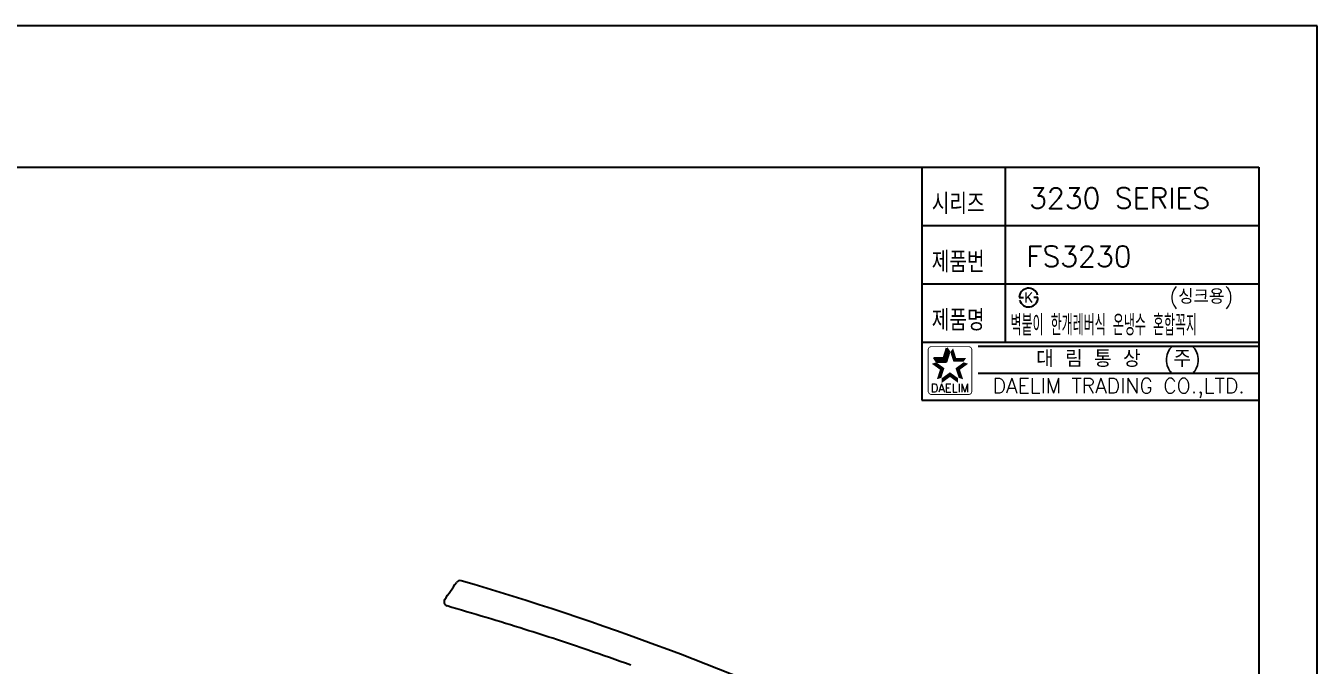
# Model space of a CAD drawing. Extents: x 1183 to 1777, y -1245 to -825.
# Drawn here: x 1466.6 to 1777, y -978.7 to -825 of the extents above; entities that cross this region are included whole.
import ezdxf
from ezdxf.enums import TextEntityAlignment as Align

# ---------------------------------------------------------------- set-up
doc = ezdxf.new("R2010")
doc.units = 0
doc.header["$LTSCALE"] = 7
doc.header["$MEASUREMENT"] = 0
doc.layers.get('0').update_dxf_attribs({"color": 2, "linetype": 'CONTINUOUS'})
doc.layers.add('DIM', color=2, linetype='CONTINUOUS')
doc.layers.add('DWG', color=7, linetype='CONTINUOUS')
doc.styles.add('GHS', font='ROMANS', dxfattribs={"bigfont": 'GHS'})
doc.styles.add('HAN', font='TXT.shx', dxfattribs={"bigfont": 'GHS.shx'})
doc.styles.add('ROMANS', font='romans')

# ---------------------------------------------------------------- blocks, each defined once
blk = doc.blocks.new('KS')
at = {"layer": 'DIM'}
for p, q in [((-2.25, 0), (-1.75, 0)), ((-1.75, 0), (-1.25, 0)), ((1.749999999999972, 0), (1.249999999999972, 0)), ((2.249999999999972, 0), (1.749999999999972, 0))]:
    blk.add_line(p, q, dxfattribs=at)
for start, end in [(15.00000000000001, 179.9999999999999), (195, 3.053332494204976e-13)]:
    blk.add_arc((0, 0), 2.25, start, end, dxfattribs=at)
at = {"layer": 'DIM', "style": 'HAN'}
blk.add_text('K', height=2.394, dxfattribs=at).set_placement((0, 0), align=Align.MIDDLE)
blk = doc.blocks.new('BORDER')
for p, q in [((1.00000000000004, 1.00000000000004), (0, 1.00000000000004)), ((1.00000000000004, 0), (1.00000000000004, 1.00000000000004))]:
    blk.add_line(p, q)
blk = doc.blocks.new('양식')
at = {"color": 4}
for p, q in [((1219.000000906221, 385.9999992715987), (1768.000000906221, 385.9999992715987)), ((1768.000000906221, 385.9999992715987), (1768.000000906221, 10.99999927159865))]:
    blk.add_line(p, q, dxfattribs=at)
at = {"color": 7}
for p, q in [((1687.000000906221, 385.9999992715987), (1687.000000906221, 329.9999992715987)), ((1707.000000906221, 385.9999992715987), (1707.000000906221, 343.9999992715987)), ((1687.000000906221, 371.9999992715987), (1768.000000906221, 371.9999992715987)), ((1687.000000906221, 357.9999992715987), (1768.000000906221, 357.9999992715987)), ((1687.000000906221, 343.9999992715987), (1768.000000906221, 343.9999992715987)), ((1687.000000906221, 329.9999992715987), (1768.000000906221, 329.9999992715987))]:
    blk.add_line(p, q, dxfattribs=at)
at = {"color": 2}
for p, q in [((1692.239139367268, 340.1830651738439), (1692.988508956082, 342.4893876205954)), ((1692.904240515651, 339.2676319779259), (1693.653610104466, 341.5739544246774)), ((1693.653610104466, 341.5739544246774), (1692.988508956082, 342.4893876205954)), ((1689.814128437595, 340.1830651738439), (1692.239139367268, 340.1830651738439)), ((1690.479229585977, 339.2676319779259), (1689.814128437595, 340.1830651738439)), ((1690.479229585977, 339.2676319779259), (1692.904240515651, 339.2676319779259))]:
    blk.add_line(p, q, dxfattribs=at)
at = {"color": 2, "linetype": 'Continuous'}
for p, q in [((1700.500000906221, 342.9999992715987), (1768.000000906221, 342.9999992715987)), ((1700.500000906221, 336.4999992715987), (1768.000000906221, 336.4999992715987))]:
    blk.add_line(p, q, dxfattribs=at)
at = {"color": 2, "linetype": 'Continuous', "const_width": 0.2}
for points in [[(1688.477491261805, 342.1345245349023, -0.414213562373095), (1689.227491261805, 342.8845245349023)], [(1688.477491261805, 332.1345245349023), (1688.477491261805, 342.1345245349023, -1)], [(1689.227491261805, 342.8845245349023), (1698.227491261805, 342.8845245349023, -0.414213562373095), (1698.977491261805, 342.1345245349023, 0.04339638061519575)], [(1698.977491261805, 342.1345245349023), (1698.977491261805, 332.1345245349023, -0.414213562373095), (1698.227491261805, 331.3845245349023)], [(1698.227491261805, 331.3845245349023), (1689.477491261805, 331.3845245349023, -0.414213562373095), (1688.477491261805, 332.1345245349023, 0.6723984990454257)]]:
    blk.add_lwpolyline(points, format="xyb", dxfattribs=at)
at = {"color": 2}
for points in [[(1692.239139367268, 340.1830651738439), (1692.904240515651, 339.2676319779259), (1692.988508956082, 342.4893876205954), (1693.653610104466, 341.5739544246774)], [(1694.466473567529, 342.4893876205954), (1693.801372419148, 341.5739544246774), (1695.215843156344, 340.1830651738439), (1694.55074200796, 339.2676319779259)], [(1691.319287309223, 337.3520516381634), (1692.395443573263, 337.7017160045746), (1689.357412255573, 338.7774372992737), (1690.433568519612, 339.1271016656849)], [(1689.814128437595, 340.1830651738439), (1690.479229585977, 339.2676319779259), (1692.239139367268, 340.1830651738439), (1692.904240515651, 339.2676319779259)], [(1695.215843156344, 340.1830651738439), (1694.55074200796, 339.2676319779259), (1697.640854086018, 340.1830651738439), (1696.975752937635, 339.2676319779259)], [(1698.097570268038, 338.7774372992737), (1697.021414003999, 339.1271016656849), (1696.135695214387, 337.3520516381634), (1695.059538950349, 337.7017160045746)], [(1690.56991772041, 335.0457291914083), (1691.646073984448, 335.3953935578195), (1691.319287309223, 337.3520516381634), (1692.395443573263, 337.7017160045746)], [(1693.727491261805, 335.6023890505041), (1693.727491261805, 336.7339267095178), (1691.765616208155, 334.1770033893938), (1691.765616208155, 335.3085410484075)], [(1695.689366315456, 334.1770033893938), (1695.689366315456, 335.3085410484075), (1693.727491261805, 335.6023890505041), (1693.727491261805, 336.7339267095178)], [(1696.135695214387, 337.3520516381634), (1695.059538950349, 337.7017160045746), (1696.885064803203, 335.0457291914083), (1695.808908539163, 335.3953935578195)]]:
    blk.add_solid(points, dxfattribs=at)
at = {"xscale": 594, "yscale": 420, "zscale": 594}
blk.add_blockref('BORDER', (1188.000000906221, -7.28401346350438e-07), dxfattribs=at)
at = {"layer": 'DIM', "color": 4}
blk.add_blockref('KS', (1712.632690273427, 354.6818727213642), dxfattribs=at)
at = {"color": 7, "linetype": 'Continuous'}
for s, height, style, p in [('대 림 통 상  (주)', 4, 'GHS', (1734.260345284553, 339.6950947557737)), ('DAELIM TRADING CO.,LTD.', 3.6, 'ROMANS', (1734.260345284553, 332.9277499470529))]:
    blk.add_text(s, height=height, dxfattribs=dict(at, style=style)).set_placement(p, align=Align.MIDDLE)
at = {"color": 2, "linetype": 'Continuous', "style": 'ROMANS'}
blk.add_text('DAELIM', height=2, dxfattribs=at).set_placement((1693.727491261805, 331.9345245349052), align=Align.CENTER)
at = {"layer": 'DIM', "style": 'GHS', "width": 0.8}
for s, p in [('시리즈', (1689.340364370345, 374.7293883961572)), ('제품번', (1689.340364370345, 360.7293883961572)), ('제품명', (1689.340364370345, 346.7293883961572))]:
    blk.add_text(s, height=5, dxfattribs=at).set_placement(p)

msp = doc.modelspace()

# ---------------------------------------------------------------- linework, layer by layer
at = {"layer": 'DWG'}
for centre, radius, start, end in [((1570.911317946478, -959.3506978304874), 0.9999999373, 73.76232277121808, 144.9317468462683), ((1375.455055989678, -1630.465916715787), 699.9984158266, 65.19060768332886, 73.76227518620432), ((1568.095401078479, -963.4711150717874), 0.9999996047, 146.3706003392637, 254.0286879327878)]:
    msp.add_arc(centre, radius, start, end, dxfattribs=at)
for points in [[(1567.262761372478, -962.9172953778868), (1570.092847134378, -958.7761482861868)], [(1611.979736813779, -978.6737711284866), (1601.747131883178, -975.0843397584874), (1586.566998039078, -970.0841197358866), (1567.820243297077, -964.4325151721866)]]:
    msp.add_spline(points, degree=3, dxfattribs=at)

# ---------------------------------------------------------------- block references
at = {"layer": 'DIM'}
msp.add_blockref('양식', (-4.999996423828634, -1244.999999271697), dxfattribs=at)

# ---------------------------------------------------------------- texts
at = {"color": 7, "style": 'GHS'}
for s, p in [('3230 SERIES', (1729.506927395462, -866.4212708783045)), ('FS3230', (1719.740844042865, -880.4212708783045))]:
    msp.add_text(s, height=5, dxfattribs=at).set_placement(p, align=Align.MIDDLE)
at = {"style": 'GHS'}
msp.add_text('(싱크용)', height=3.5, dxfattribs=at).set_placement((1741.487372865796, -891.8188319314197))
at = {"style": 'GHS', "width": 0.5}
msp.add_text('벽붙이 한개레버식 온냉수 혼합꼭지', height=5, dxfattribs=at).set_placement((1703.294277500286, -899.4388030774742))

doc.saveas('drawing.dxf')
